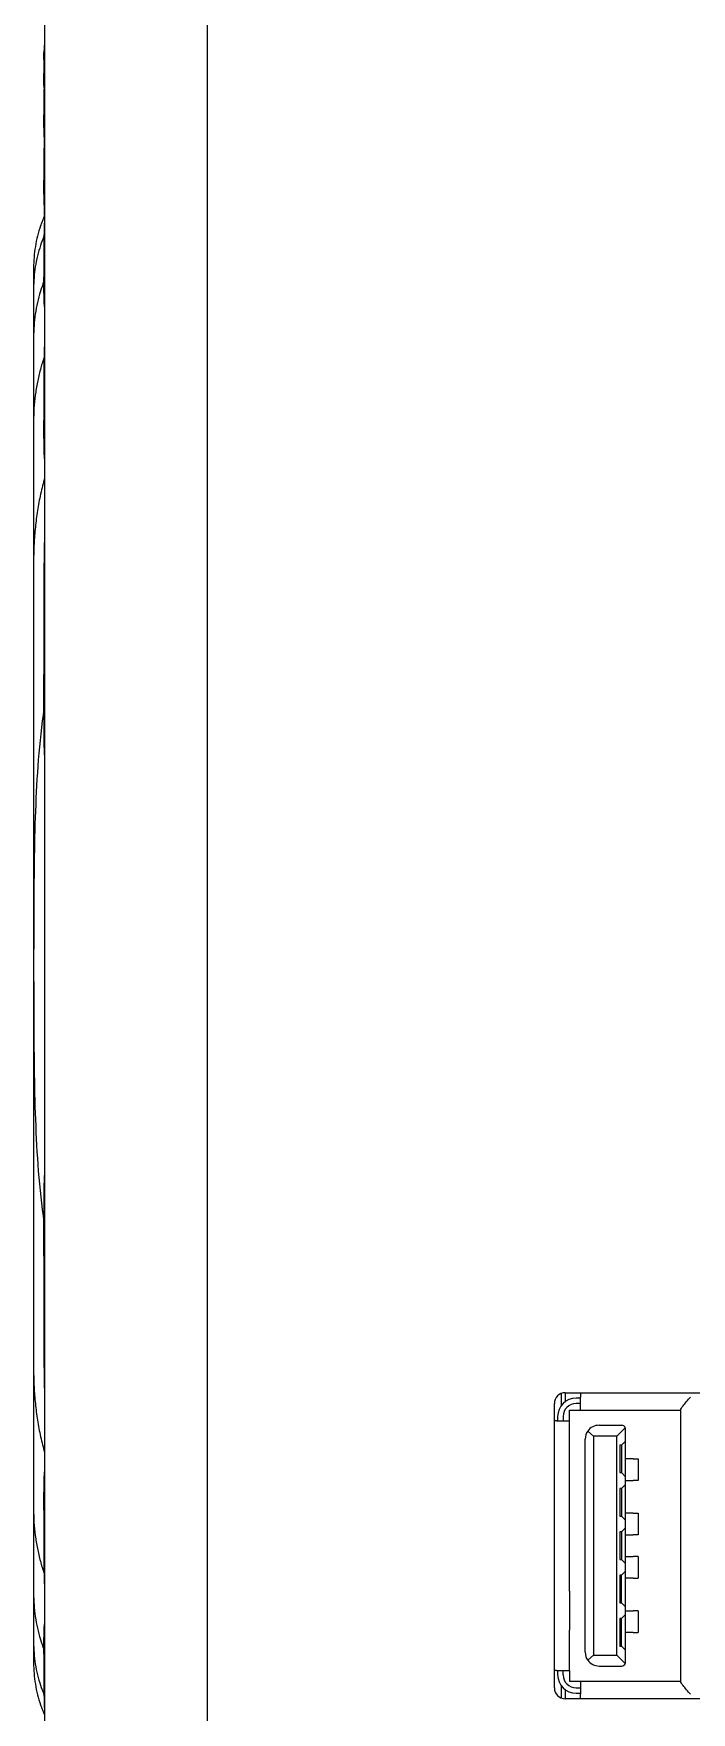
# Model space of a CAD drawing. Header units: inches. Extents: x 17 to 3130, y 15 to 659.
# Drawn here: x 923.5 to 953.8, y 196.8 to 274.2 of the extents above; entities that cross this region are included whole.
import ezdxf

# ---------------------------------------------------------------- set-up
doc = ezdxf.new("R2010")
doc.units = ezdxf.units.IN
doc.header["$MEASUREMENT"] = 0
doc.layers.add('Sichtbare Kanten(DIN)', color=7, linetype='Continuous', lineweight=25)

msp = doc.modelspace()

# ---------------------------------------------------------------- linework, layer by layer
at = {"layer": 'Sichtbare Kanten(DIN)'}
for p, q in [((931.51012, 293.72964), (931.51012, 168.72964)), ((924.01012, 279.98982), (924.01012, 182.46945)), ((923.98336, 273.39404), (923.98336, 273.29785)), ((923.98336, 273.29785), (923.98336, 273.22705)), ((923.98336, 272.67203), (923.98336, 272.34879)), ((923.98336, 272.34879), (923.98336, 272.16016)), ((923.98336, 271.01263), (923.98336, 270.43953)), ((923.98336, 270.43953), (923.98336, 270.11939)), ((923.98336, 268.29014), (923.98336, 267.41839)), ((923.98336, 267.41839), (923.98336, 266.93815)), ((923.98336, 264.2426), (923.98336, 262.96947)), ((923.51012, 263.3766), (923.51012, 263.25376)), ((923.51012, 263.25376), (923.51012, 262.41954)), ((923.51012, 262.41954), (923.51012, 262.00052)), ((923.51012, 262.00052), (923.51012, 260.17394)), ((923.51012, 260.17394), (923.51012, 259.40284)), ((923.51012, 259.40284), (923.51012, 256.29585)), ((923.98336, 258.28164), (923.98336, 256.34512)), ((923.51012, 256.29585), (923.51012, 255.02443)), ((923.51012, 255.02443), (923.51012, 249.78867)), ((923.51012, 249.78867), (923.51012, 247.48494)), ((923.98336, 248.53124), (923.98336, 244.63627)), ((923.51012, 247.48494), (923.51012, 214.97433)), ((923.98336, 217.823), (923.98336, 213.92803)), ((923.51012, 214.97433), (923.51012, 212.6706)), ((923.51012, 212.6706), (923.51012, 207.43484)), ((947.83255, 210.94407), (947.83255, 211.49704)), ((948.00213, 211.52957), (948.00213, 211.11338)), ((948.01012, 211.52964), (975.01012, 211.52964)), ((948.71189, 211.2832), (948.51189, 211.2832)), ((948.71189, 211.52964), (948.71189, 211.3332)), ((948.71189, 210.7332), (948.71189, 211.3332)), ((947.51012, 197.92964), (947.51012, 211.02964)), ((948.21189, 210.2332), (948.21189, 210.7332)), ((948.21189, 210.7332), (948.71189, 210.7332)), ((948.71189, 211.0332), (948.51189, 211.0332)), ((948.71189, 210.7332), (953.33189, 210.7332)), ((953.33189, 198.21414), (953.33189, 210.75225)), ((947.61189, 210.2332), (947.51012, 210.2332)), ((947.61189, 210.2332), (948.21189, 210.2332)), ((947.66189, 210.4332), (947.66189, 210.2332)), ((947.91189, 210.4332), (947.91189, 210.2332)), ((948.21189, 208.3832), (948.21189, 210.2332)), ((949.04851, 209.76153), (949.30689, 209.5332)), ((949.57189, 210.0332), (950.62189, 210.0332)), ((950.39189, 209.5332), (950.76935, 209.91066)), ((950.77189, 209.8832), (950.77189, 209.2882)), ((948.93189, 199.5732), (948.93189, 209.3932)), ((949.30689, 209.5332), (949.30689, 199.4332)), ((950.39189, 209.5332), (949.30689, 209.5332)), ((950.39189, 199.4332), (950.39189, 209.5332)), ((950.52189, 209.1182), (950.52189, 207.8482)), ((950.60189, 209.1182), (950.52189, 209.1182)), ((950.77189, 209.2882), (950.60189, 209.1182)), ((950.60189, 209.1182), (950.60189, 207.8482)), ((950.77189, 209.2882), (950.77189, 207.6782)), ((948.21189, 206.5832), (948.21189, 208.3832)), ((951.13757, 208.4832), (950.77189, 208.4832)), ((951.13757, 208.4832), (951.37189, 208.4832)), ((951.37189, 208.4832), (951.37189, 207.4832)), ((923.51012, 207.43484), (923.51012, 206.16342)), ((950.52189, 207.8482), (950.60189, 207.8482)), ((950.60189, 207.8482), (950.77189, 207.6782)), ((950.77189, 207.6782), (950.77189, 207.2882)), ((950.77189, 207.4832), (951.13757, 207.4832)), ((951.37189, 207.4832), (951.13757, 207.4832)), ((950.52189, 207.1182), (950.52189, 205.8482)), ((950.60189, 207.1182), (950.52189, 207.1182)), ((950.77189, 207.2882), (950.60189, 207.1182)), ((950.60189, 207.1182), (950.60189, 205.8482)), ((950.77189, 207.2882), (950.77189, 205.6782)), ((923.51012, 206.16342), (923.51012, 203.05643)), ((923.98336, 206.11415), (923.98336, 204.17764)), ((948.21189, 202.3832), (948.21189, 206.5832)), ((950.52189, 205.8482), (950.60189, 205.8482)), ((950.60189, 205.8482), (950.77189, 205.6782)), ((951.13757, 205.9832), (950.77189, 205.9832)), ((951.13757, 205.9832), (951.37189, 205.9832)), ((951.37189, 205.9832), (951.37189, 204.9832)), ((950.52189, 205.1182), (950.52189, 203.8482)), ((950.60189, 205.1182), (950.52189, 205.1182)), ((950.77189, 205.2882), (950.60189, 205.1182)), ((950.60189, 205.1182), (950.60189, 203.8482)), ((950.77189, 205.6782), (950.77189, 205.2882)), ((950.77189, 205.2882), (950.77189, 203.6782)), ((950.77189, 204.9832), (951.13757, 204.9832)), ((951.37189, 204.9832), (951.13757, 204.9832)), ((950.52189, 203.8482), (950.60189, 203.8482)), ((950.60189, 203.8482), (950.77189, 203.6782)), ((950.77189, 203.9832), (951.13757, 203.9832)), ((950.77189, 203.6782), (950.77189, 203.2882)), ((951.37189, 203.9832), (951.13757, 203.9832)), ((951.37189, 203.9832), (951.37189, 202.9832)), ((923.51012, 203.05643), (923.51012, 202.28533)), ((950.52189, 203.1182), (950.52189, 201.8482)), ((950.60189, 203.1182), (950.52189, 203.1182)), ((950.77189, 203.2882), (950.60189, 203.1182)), ((950.60189, 201.8482), (950.60189, 203.1182)), ((950.77189, 203.2882), (950.77189, 201.6782)), ((951.13757, 202.9832), (950.77189, 202.9832)), ((951.13757, 202.9832), (951.37189, 202.9832)), ((923.51012, 202.28533), (923.51012, 200.45876)), ((948.21189, 202.3832), (948.21189, 200.5832)), ((950.52189, 201.8482), (950.60189, 201.8482)), ((950.60189, 201.8482), (950.77189, 201.6782)), ((950.60189, 201.1182), (950.77189, 201.2882)), ((950.77189, 201.6782), (950.77189, 201.2882)), ((950.77189, 201.4832), (951.13757, 201.4832)), ((950.77189, 201.2882), (950.77189, 199.6782)), ((951.37189, 201.4832), (951.13757, 201.4832)), ((951.37189, 201.4832), (951.37189, 200.4832)), ((923.51012, 200.45876), (923.51012, 200.03973)), ((948.21189, 198.7332), (948.21189, 200.5832)), ((950.52189, 201.1182), (950.52189, 199.8482)), ((950.60189, 201.1182), (950.52189, 201.1182)), ((950.60189, 199.8482), (950.60189, 201.1182)), ((951.13757, 200.4832), (950.77189, 200.4832)), ((951.13757, 200.4832), (951.37189, 200.4832)), ((923.51012, 200.03973), (923.51012, 199.20551)), ((950.52189, 199.8482), (950.60189, 199.8482)), ((950.60189, 199.8482), (950.77189, 199.6782)), ((950.77189, 199.6782), (950.77189, 199.0832)), ((923.51012, 199.20551), (923.51012, 199.08267)), ((923.98336, 199.48981), (923.98336, 198.21667)), ((949.30689, 199.4332), (949.04851, 199.20486)), ((949.30689, 199.4332), (950.39189, 199.4332)), ((949.57189, 198.9332), (950.62189, 198.9332)), ((950.76935, 199.05573), (950.39189, 199.4332)), ((947.61189, 198.7332), (947.51012, 198.7332)), ((947.61189, 198.7332), (948.21189, 198.7332)), ((947.66189, 198.7332), (947.66189, 198.5332)), ((947.91189, 198.5332), (947.91189, 198.7332)), ((948.21189, 198.7332), (948.21189, 198.2332)), ((948.21189, 198.2332), (948.71189, 198.2332)), ((948.71189, 198.2332), (948.71189, 197.6332)), ((948.71189, 198.2332), (953.33189, 198.2332)), ((947.83255, 197.46223), (947.83255, 198.02232)), ((948.00213, 197.85301), (948.00213, 197.4297)), ((975.01012, 197.42964), (948.01012, 197.42964)), ((948.51189, 197.9332), (948.71189, 197.9332)), ((948.51189, 197.6832), (948.71189, 197.6832)), ((948.71189, 197.42964), (948.71189, 197.6332))]:
    msp.add_line(p, q, dxfattribs=at)
for centre, radius, start, end in [((948.01012, 211.02964), 0.5, 90, 180), ((948.51189, 210.4332), 0.85, 90, 180), ((948.51189, 210.4332), 0.6, 90, 180), ((949.57189, 209.3932), 0.64, 144.8633215, 180), ((949.57189, 209.3932), 0.64, 89.9999996, 144.8633214), ((950.62189, 209.8832), 0.15, 10.5500978, 89.9999996), ((949.57189, 199.5732), 0.64, 180, 215.1366785), ((949.57189, 199.5732), 0.64, 215.1366786, 270.0000004), ((950.62189, 199.0832), 0.15, 270.0000004, 349.4499022), ((948.51189, 198.5332), 0.85, 180, 270), ((948.51189, 198.5332), 0.6, 180, 270), ((948.01012, 197.92964), 0.5, 180, 270)]:
    msp.add_arc(centre, radius, start, end, dxfattribs=at)
for centre, major_axis, ratio, start_param, end_param in [((944.66498, 272.67213), (0, -20.70076), 0.99907556, 4.6615153, 4.71239371), ((946.34474, 271.01313), (0.00001, -22.38212), 0.99907359, 4.66346331, 4.71241053)]:
    msp.add_ellipse(centre, major_axis=major_axis, ratio=ratio, start_param=start_param, end_param=end_param, dxfattribs=at)
for points in [[(923.98575, 272.98724), (923.98416, 273.09077), (923.98336, 273.19431), (923.98336, 273.29785)], [(923.98336, 273.22705), (923.98336, 273.13514), (923.98399, 273.04324), (923.98524, 272.95135)], [(923.99362, 271.69113), (923.98678, 271.91027), (923.98336, 272.12953), (923.98336, 272.34879)], [(923.98336, 272.16016), (923.98336, 271.97144), (923.98587, 271.78272), (923.99089, 271.59408)], [(924.01012, 265.77945), (924.01008, 265.77936), (924.01004, 265.77928), (924.01, 265.77919)], [(924.01012, 253.66426), (924.00547, 253.64729), (924.00079, 253.63033), (923.99607, 253.61338)], [(924.01012, 240.9183), (923.99484, 242.157), (923.98336, 243.3963), (923.98336, 244.63627)], [(923.98881, 243.08334), (923.98863, 243.08218), (923.98846, 243.08101), (923.98829, 243.07984)], [(923.98336, 217.823), (923.98336, 219.06297), (923.99484, 220.30227), (924.01012, 221.54097)], [(923.98829, 219.37943), (923.98846, 219.37826), (923.98863, 219.37709), (923.98881, 219.37593)], [(950.76935, 209.91066), (950.771, 209.9018), (950.77189, 209.89265), (950.77189, 209.8832)], [(923.99607, 208.84589), (924.00079, 208.82894), (924.00547, 208.81198), (924.01012, 208.79502)], [(950.77189, 199.0832), (950.77189, 199.07374), (950.771, 199.0646), (950.76935, 199.05573)]]:
    msp.add_open_spline(points, degree=3, dxfattribs=at)
for points, knots in [([(924.01012, 273.40942), (924.01012, 273.40924), (924.01012, 273.40912), (924.01013, 273.40904), (924.01013, 273.40903), (924.01014, 273.40903)], [0.257491602359, 0.257491602359, 0.257491602359, 0.257491602359, 0.258023673083, 0.258023673083, 0.258221774968, 0.258221774968, 0.258221774968, 0.258221774968]), ([(924.01012, 271.55023), (924.01012, 271.55021), (924.01012, 271.55019), (924.01012, 271.54981), (924.01012, 271.54953), (924.01014, 271.54921), (924.01015, 271.54914), (924.01017, 271.54914)], [0.3349105429, 0.3349105429, 0.3349105429, 0.3349105429, 0.33496094966, 0.33496094966, 0.33581064189, 0.33581064189, 0.33645590267, 0.33645590267, 0.33645590267, 0.33645590267]), ([(924.00699, 269.39208), (924.00439, 269.44986), (924.002, 269.50765), (923.98887, 269.85664), (923.98336, 270.14807), (923.98336, 270.43953)], [0.328043202, 0.328043202, 0.328043202, 0.328043202, 0.345171229, 0.345171229, 0.431464036, 0.431464036, 0.431464036, 0.431464036]), ([(923.98336, 270.11939), (923.98336, 269.82527), (923.98888, 269.53118), (924.00001, 269.23306), (924.00017, 269.22878), (924.00033, 269.22451)], [1.3203854687, 1.3203854687, 1.3203854687, 1.3203854687, 1.4074834485, 1.4074834485, 1.4087520498, 1.4087520498, 1.4087520498, 1.4087520498]), ([(924.01012, 269.46251), (924.00654, 269.38439), (924.00332, 269.30627), (923.99761, 269.14999), (923.99511, 269.07183), (923.99083, 268.91552), (923.98905, 268.83735), (923.9862, 268.68101), (923.98513, 268.60284), (923.98371, 268.44649), (923.98336, 268.36832), (923.98336, 268.29014)], [1.414275428, 1.414275428, 1.414275428, 1.414275428, 1.437452198, 1.437452198, 1.460628968, 1.460628968, 1.483805738, 1.483805738, 1.506982509, 1.506982509, 1.530159279, 1.530159279, 1.530159279, 1.530159279]), ([(924.01012, 266.20851), (924.00638, 266.29331), (924.00304, 266.37812), (923.98898, 266.78123), (923.98336, 267.09978), (923.98336, 267.41839)], [0.352864339, 0.352864339, 0.352864339, 0.352864339, 0.378055522, 0.378055522, 0.472569402, 0.472569402, 0.472569402, 0.472569402]), ([(923.98336, 266.93815), (923.98336, 266.6147), (923.989, 266.29133), (924.00236, 265.90328), (924.00482, 265.83834), (924.0075, 265.77342)], [1.701589043, 1.701589043, 1.701589043, 1.701589043, 1.797565628, 1.797565628, 1.816857262, 1.816857262, 1.816857262, 1.816857262]), ([(924.01, 265.77919), (923.94431, 265.62812), (923.88481, 265.47435), (923.7786, 265.16245), (923.7319, 265.00431), (923.6516, 264.68474), (923.618, 264.5233), (923.56416, 264.19821), (923.5439, 264.03456), (923.51688, 263.70614), (923.51012, 263.54137), (923.51012, 263.3766)], [0, 0, 0, 0, 0.046967733, 0.046967733, 0.093935466, 0.093935466, 0.140903199, 0.140903199, 0.187870932, 0.187870932, 0.234838665, 0.234838665, 0.234838665, 0.234838665]), ([(924.01012, 265.55222), (924.00652, 265.46493), (924.0033, 265.37763), (923.99757, 265.20303), (923.99508, 265.11572), (923.9908, 264.9411), (923.98902, 264.85378), (923.98618, 264.67915), (923.98512, 264.59184), (923.98371, 264.41721), (923.98336, 264.32991), (923.98336, 264.2426)], [1.895576622, 1.895576622, 1.895576622, 1.895576622, 1.921523668, 1.921523668, 1.947470713, 1.947470713, 1.973417759, 1.973417759, 1.999364804, 1.999364804, 2.025311849, 2.025311849, 2.025311849, 2.025311849]), ([(923.9889, 264.84062), (923.93096, 264.70021), (923.87811, 264.55771), (923.77743, 264.25298), (923.73085, 264.09034), (923.65083, 263.7619), (923.61739, 263.5961), (923.56382, 263.26236), (923.54369, 263.09443), (923.51684, 262.75751), (923.51012, 262.58852), (923.51012, 262.41954)], [0.004907346, 0.004907346, 0.004907346, 0.004907346, 0.048308931, 0.048308931, 0.096617862, 0.096617862, 0.144926793, 0.144926793, 0.193235724, 0.193235724, 0.241544655, 0.241544655, 0.241544655, 0.241544655]), ([(923.98403, 262.7518), (923.92666, 262.60268), (923.87446, 262.45161), (923.77452, 262.12705), (923.72819, 261.95313), (923.64879, 261.6024), (923.61573, 261.42559), (923.56287, 261.07009), (923.54307, 260.8914), (923.51669, 260.53311), (923.51012, 260.35351), (923.51012, 260.17394)], [0.005808702, 0.005808702, 0.005808702, 0.005808702, 0.051675346, 0.051675346, 0.103350693, 0.103350693, 0.155026039, 0.155026039, 0.206701386, 0.206701386, 0.258376732, 0.258376732, 0.258376732, 0.258376732]), ([(924.01012, 261.58441), (924.00663, 261.67553), (924.00348, 261.76667), (923.98923, 262.22811), (923.98336, 262.59871), (923.98336, 262.96947)], [0.413923063, 0.413923063, 0.413923063, 0.413923063, 0.441069851, 0.441069851, 0.551337313, 0.551337313, 0.551337313, 0.551337313]), ([(923.9933, 259.25139), (923.92981, 259.06787), (923.87283, 258.88224), (923.76931, 258.49939), (923.72336, 258.30201), (923.64502, 257.90486), (923.61263, 257.70507), (923.56106, 257.30402), (923.54188, 257.10276), (923.51641, 256.6996), (923.51012, 256.49769), (923.51012, 256.29585)], [0.00252849, 0.00252849, 0.00252849, 0.00252849, 0.058681424, 0.058681424, 0.117362847, 0.117362847, 0.176044271, 0.176044271, 0.234725695, 0.234725695, 0.293407118, 0.293407118, 0.293407118, 0.293407118]), ([(924.01012, 259.86318), (924.00649, 259.75772), (924.00325, 259.65226), (923.9975, 259.44134), (923.995, 259.33589), (923.99073, 259.12499), (923.98897, 259.01955), (923.98615, 258.80868), (923.9851, 258.70326), (923.9837, 258.49243), (923.98336, 258.38702), (923.98336, 258.28164)], [2.696405213, 2.696405213, 2.696405213, 2.696405213, 2.727832041, 2.727832041, 2.759258869, 2.759258869, 2.790685698, 2.790685698, 2.822112526, 2.822112526, 2.853539354, 2.853539354, 2.853539354, 2.853539354]), ([(924.01012, 254.57297), (924.00745, 254.66347), (924.00497, 254.75399), (923.99008, 255.34435), (923.98336, 255.8446), (923.98336, 256.34512)], [0.570225777, 0.570225777, 0.570225777, 0.570225777, 0.59727205, 0.59727205, 0.746590063, 0.746590063, 0.746590063, 0.746590063]), ([(923.99607, 253.61338), (923.92669, 253.36378), (923.86573, 253.11216), (923.75932, 252.60622), (923.71388, 252.35191), (923.63733, 251.84164), (923.60621, 251.58568), (923.55721, 251.07295), (923.53933, 250.81618), (923.51578, 250.30245), (923.51012, 250.04549), (923.51012, 249.78867)], [0, 0, 0, 0, 0.075721594, 0.075721594, 0.151443187, 0.151443187, 0.227164781, 0.227164781, 0.302886374, 0.302886374, 0.378607968, 0.378607968, 0.378607968, 0.378607968]), ([(924.01012, 250.90888), (924.00637, 250.75033), (924.00304, 250.59178), (923.99722, 250.2747), (923.99472, 250.11617), (923.99048, 249.79912), (923.98875, 249.6406), (923.98601, 249.3236), (923.985, 249.16511), (923.98368, 248.84815), (923.98336, 248.68969), (923.98336, 248.53124)], [3.229028943, 3.229028943, 3.229028943, 3.229028943, 3.276445875, 3.276445875, 3.323862806, 3.323862806, 3.371279738, 3.371279738, 3.418696669, 3.418696669, 3.4661136, 3.4661136, 3.4661136, 3.4661136]), ([(923.98829, 243.07984), (923.87268, 242.29153), (923.78976, 241.50017), (923.66544, 239.91763), (923.6241, 239.12629), (923.5364, 236.7537), (923.52408, 235.17384), (923.51199, 232.0178), (923.51199, 230.44101), (923.52408, 227.28485), (923.53639, 225.70542), (923.62413, 223.33234), (923.66551, 222.54061), (923.78984, 220.95827), (923.8727, 220.16761), (923.98829, 219.37943)], [0, 0, 0, 0, 0.23653158, 0.23653158, 0.47306315, 0.47306315, 0.9461263, 0.9461263, 1.41918945, 1.41918945, 1.8922526, 1.8922526, 2.12878418, 2.12878418, 2.36531575, 2.36531575, 2.36531575, 2.36531575]), ([(923.98336, 213.92803), (923.98336, 213.76958), (923.98368, 213.61112), (923.985, 213.29416), (923.98601, 213.13567), (923.98875, 212.81867), (923.99048, 212.66015), (923.99472, 212.34311), (923.99722, 212.18457), (924.00304, 211.86749), (924.00637, 211.70894), (924.01012, 211.55039)], [6.927405753, 6.927405753, 6.927405753, 6.927405753, 6.974822684, 6.974822684, 7.022239616, 7.022239616, 7.069656547, 7.069656547, 7.117073479, 7.117073479, 7.16449041, 7.16449041, 7.16449041, 7.16449041]), ([(923.51012, 212.6706), (923.51012, 212.41378), (923.51578, 212.15682), (923.53933, 211.64309), (923.55721, 211.38632), (923.60621, 210.87359), (923.63733, 210.61764), (923.71388, 210.10736), (923.75932, 209.85305), (923.86573, 209.34711), (923.92669, 209.09549), (923.99607, 208.84589)], [0, 0, 0, 0, 0.075721594, 0.075721594, 0.151443187, 0.151443187, 0.227164781, 0.227164781, 0.302886374, 0.302886374, 0.378607968, 0.378607968, 0.378607968, 0.378607968]), ([(953.33189, 210.75225), (953.33189, 210.76716), (953.34357, 210.7919), (953.38423, 210.85526), (953.41304, 210.8938), (953.48762, 210.98868), (953.54323, 211.05533), (953.66153, 211.19427), (953.7242, 211.26659), (953.78189, 211.3332)], [-0.0886655952, -0.0886655952, -0.0886655952, -0.0886655952, -0.0707672448, -0.0707672448, -0.0528688944, -0.0528688944, -0.0264344472, -0.0264344472, 0, 0, 0, 0]), ([(923.98336, 206.11415), (923.98336, 206.61467), (923.99008, 207.11492), (924.00497, 207.70528), (924.00745, 207.7958), (924.01012, 207.8863)], [2.987716061, 2.987716061, 2.987716061, 2.987716061, 3.137034074, 3.137034074, 3.164080347, 3.164080347, 3.164080347, 3.164080347]), ([(923.51012, 206.16342), (923.51012, 205.96158), (923.51641, 205.75967), (923.54188, 205.35651), (923.56106, 205.15525), (923.61263, 204.7542), (923.64502, 204.55442), (923.72336, 204.15726), (923.76931, 203.95989), (923.87283, 203.57703), (923.92981, 203.3914), (923.9933, 203.20788)], [0, 0, 0, 0, 0.058681424, 0.058681424, 0.117362847, 0.117362847, 0.176044271, 0.176044271, 0.234725695, 0.234725695, 0.290878629, 0.290878629, 0.290878629, 0.290878629]), ([(923.98336, 204.17764), (923.98336, 204.07225), (923.9837, 203.96684), (923.9851, 203.75602), (923.98615, 203.65059), (923.98897, 203.43972), (923.99073, 203.33428), (923.995, 203.12338), (923.9975, 203.01793), (924.00325, 202.80701), (924.00649, 202.70155), (924.01012, 202.5961)], [0.669129345, 0.669129345, 0.669129345, 0.669129345, 0.700556174, 0.700556174, 0.731983002, 0.731983002, 0.76340983, 0.76340983, 0.794836659, 0.794836659, 0.826263487, 0.826263487, 0.826263487, 0.826263487]), ([(923.51012, 202.28533), (923.51012, 202.10576), (923.51669, 201.92616), (923.54307, 201.56787), (923.56287, 201.38918), (923.61573, 201.03368), (923.64879, 200.85687), (923.72819, 200.50614), (923.77452, 200.33223), (923.87446, 200.00766), (923.92666, 199.85659), (923.98403, 199.70747)], [0, 0, 0, 0, 0.051675346, 0.051675346, 0.103350693, 0.103350693, 0.155026039, 0.155026039, 0.206701386, 0.206701386, 0.25256803, 0.25256803, 0.25256803, 0.25256803]), ([(923.98336, 199.48981), (923.98336, 199.86056), (923.98923, 200.23116), (924.00348, 200.6926), (924.00663, 200.78374), (924.01012, 200.87486)], [2.220510577, 2.220510577, 2.220510577, 2.220510577, 2.33077804, 2.33077804, 2.357924828, 2.357924828, 2.357924828, 2.357924828]), ([(923.51012, 200.03973), (923.51012, 199.87075), (923.51684, 199.70176), (923.54369, 199.36484), (923.56382, 199.19691), (923.61739, 198.86318), (923.65083, 198.69737), (923.73085, 198.36893), (923.77743, 198.20629), (923.87811, 197.90157), (923.93096, 197.75906), (923.9889, 197.61865)], [0, 0, 0, 0, 0.048308931, 0.048308931, 0.096617862, 0.096617862, 0.144926793, 0.144926793, 0.193235724, 0.193235724, 0.236637309, 0.236637309, 0.236637309, 0.236637309]), ([(923.51012, 199.08267), (923.51012, 198.9179), (923.51688, 198.75313), (923.5439, 198.42471), (923.56416, 198.26106), (923.618, 197.93597), (923.6516, 197.77453), (923.7319, 197.45496), (923.7786, 197.29682), (923.88481, 196.98492), (923.94431, 196.83115), (924.01, 196.68008)], [0, 0, 0, 0, 0.046967733, 0.046967733, 0.093935466, 0.093935466, 0.140903199, 0.140903199, 0.187870932, 0.187870932, 0.234838665, 0.234838665, 0.234838665, 0.234838665]), ([(923.98336, 198.21667), (923.98336, 198.12937), (923.98371, 198.04206), (923.98512, 197.86743), (923.98618, 197.78012), (923.98902, 197.60549), (923.9908, 197.51817), (923.99508, 197.34355), (923.99757, 197.25624), (924.0033, 197.08164), (924.00652, 196.99434), (924.01012, 196.90705)], [0.522675717, 0.522675717, 0.522675717, 0.522675717, 0.548622762, 0.548622762, 0.574569808, 0.574569808, 0.600516853, 0.600516853, 0.626463899, 0.626463899, 0.652410944, 0.652410944, 0.652410944, 0.652410944]), ([(953.78189, 197.6332), (953.7242, 197.6998), (953.66153, 197.77212), (953.54323, 197.91106), (953.48762, 197.97771), (953.41304, 198.07259), (953.38423, 198.11113), (953.34357, 198.17449), (953.33189, 198.19923), (953.33189, 198.21414)], [-0.3153352755, -0.3153352755, -0.3153352755, -0.3153352755, -0.2889008283, -0.2889008283, -0.2624663811, -0.2624663811, -0.2445680307, -0.2445680307, -0.2266696803, -0.2266696803, -0.2266696803, -0.2266696803])]:
    msp.add_open_spline(points, degree=3, knots=knots, dxfattribs=at)

doc.saveas('drawing.dxf')
